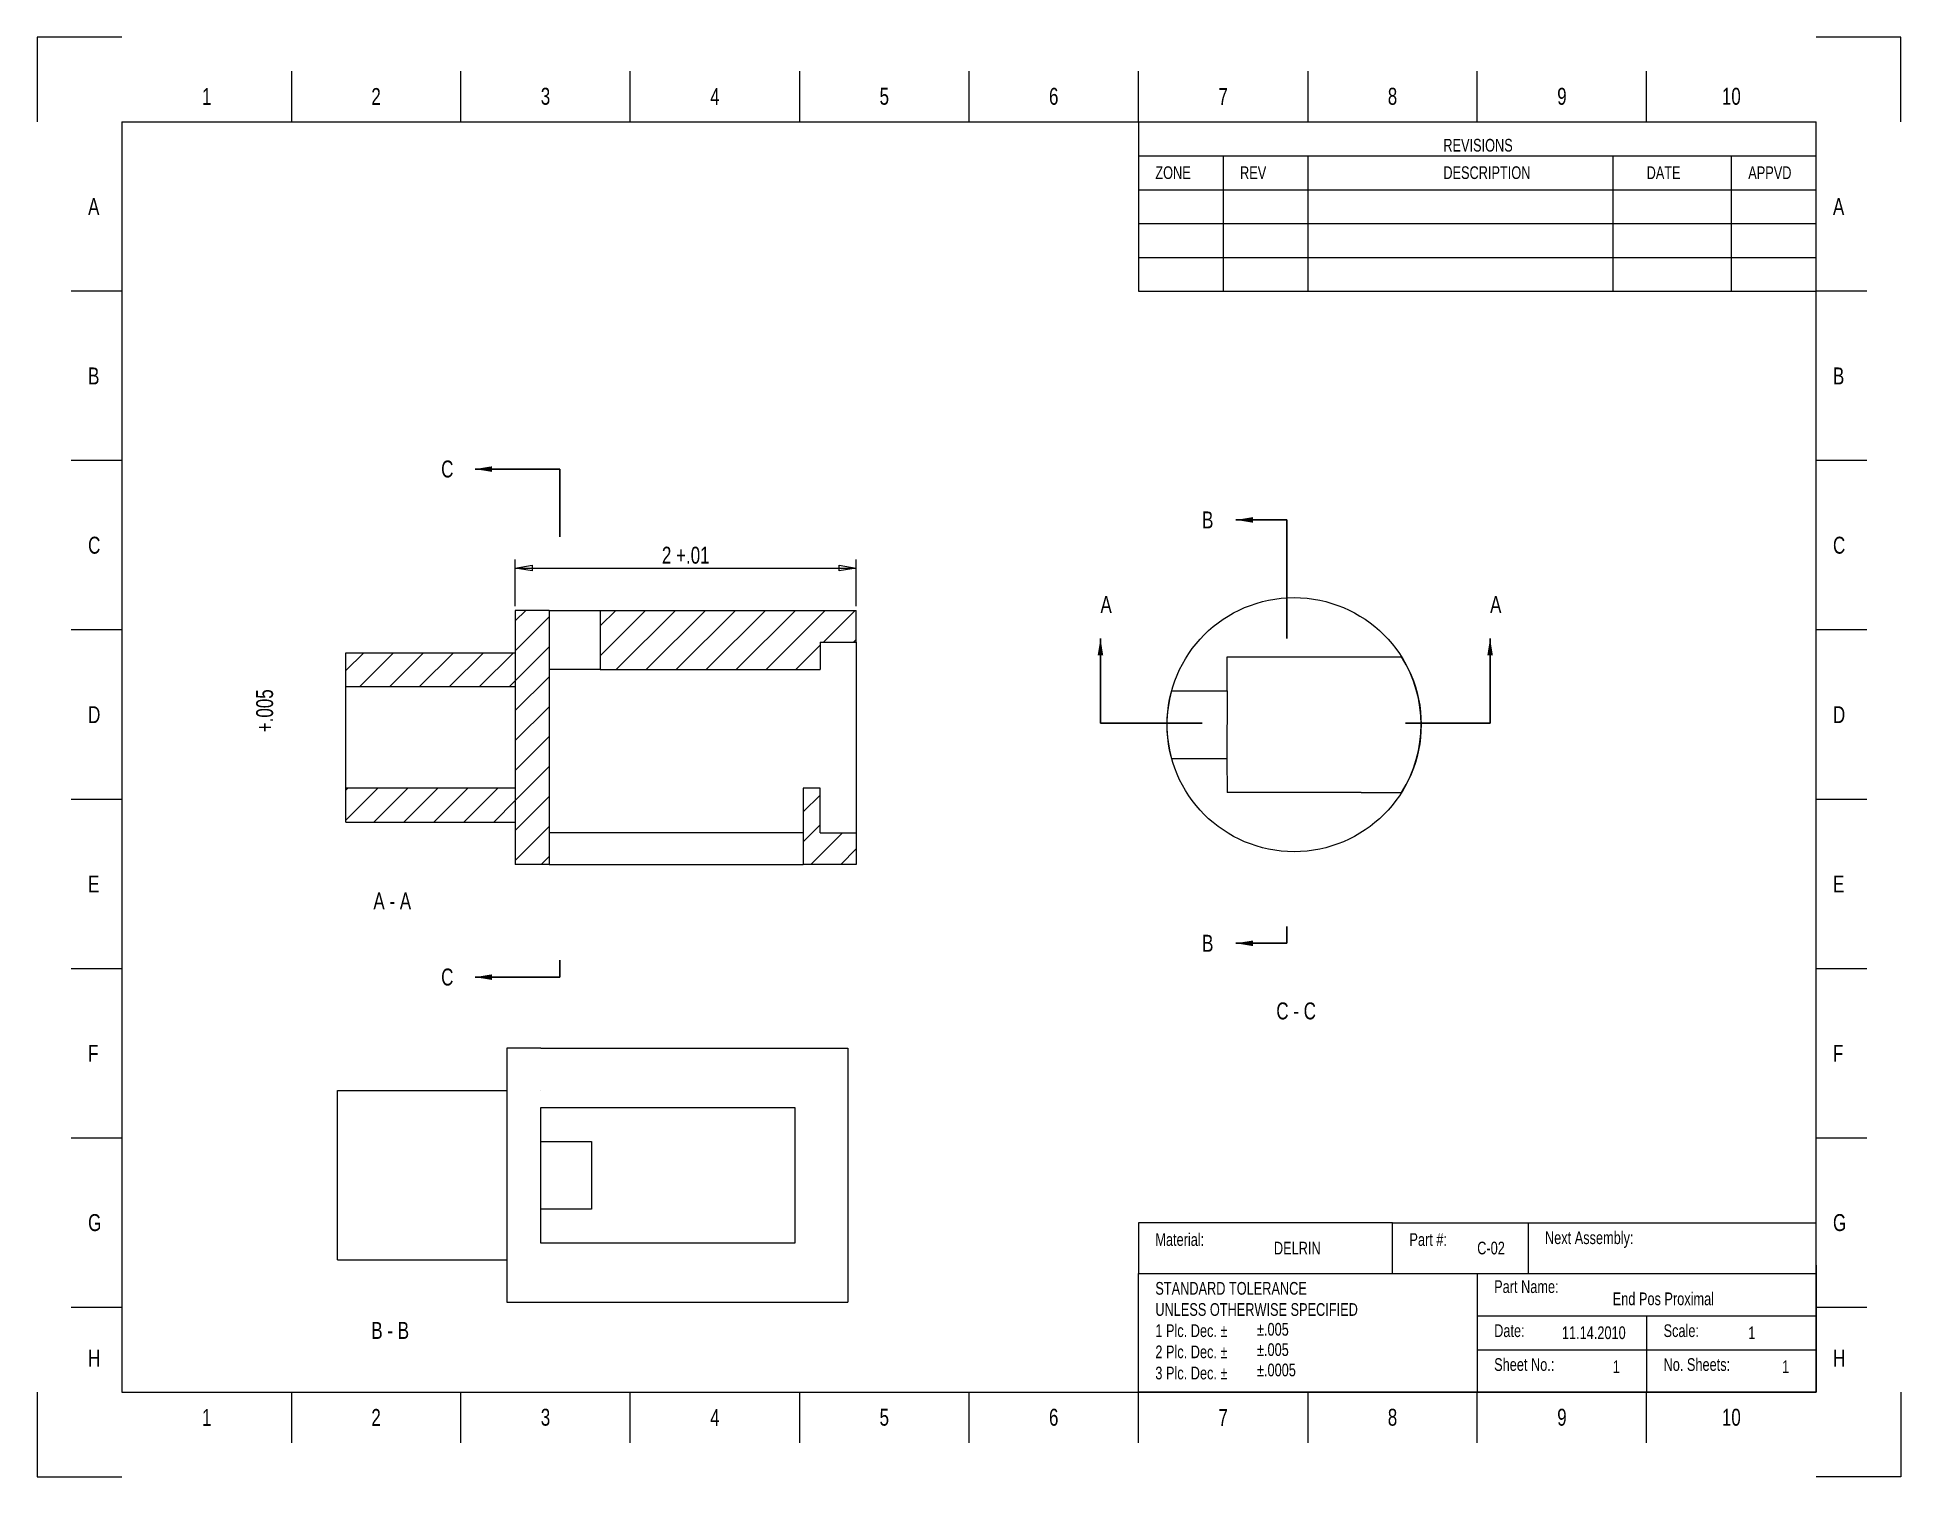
# Model space of a CAD drawing. Header units: inches. Extents: x -5.2 to 5.8, y -4.2 to 4.2.
import ezdxf

# ---------------------------------------------------------------- set-up
doc = ezdxf.new("R2010")
doc.units = ezdxf.units.IN
doc.linetypes.add('DASHED', pattern=[19.05, 12.7, -6.35])
doc.layers.get('0').update_dxf_attribs({"linetype": 'CONTINUOUS', "lineweight": 0})
doc.layers.add('Sectioning Lines', color=7, linetype='CONTINUOUS', lineweight=0)
doc.styles.get("Standard").update_dxf_attribs({"font": 'txt', "width": 0.75})
doc.dimstyles.get("Standard").update_dxf_attribs({"dimtxt": 0.1, "dimasz": 0.1, "dimexe": 0.05, "dimexo": 0.025, "dimgap": 0.025, "dimtad": 1, "dimtxsty": 'Standard', "dimcen": 2.5, "dimadec": 0, "dimazin": 0, "dimtfac": 1, "dimtmove": 0, "dimatfit": 3, "dimfxl": 1, "dimarcsym": 0})
pattern_1 = [(45, (0, 0), (-0.0883883, 0.0883883), [])]

# ---------------------------------------------------------------- blocks, each defined once
blk = doc.blocks.new('letter_border-1')
for p, q in [((0.5, 8.5), (0, 8.5)), ((0, 8.5), (0, 8)), ((11, 8.5), (10.5, 8.5)), ((11, 8), (11, 8.5)), ((0, 0.5), (0, 0)), ((11, 0.5), (11, 0)), ((0, 0), (0.5, 0)), ((11, 0), (10.5, 0))]:
    blk.add_line(p, q)
at = {"color": 0, "linetype": 'CONTINUOUS', "lineweight": -2}
for p, q in [((1.5, 8.3), (1.5, 8)), ((2.5, 8), (2.5, 8.3)), ((3.5, 8), (3.5, 8.3)), ((4.5, 8.3), (4.5, 8)), ((5.5, 8), (5.5, 8.3)), ((6.5, 8), (6.5, 8.3)), ((7.5, 8.3), (7.5, 8)), ((8.5, 8), (8.5, 8.3)), ((9.5, 8), (9.5, 8.3)), ((0.5, 8), (10.5, 8)), ((0.5, 8), (0.5, 0.5)), ((6.5, 8), (6.5, 7.7)), ((10.5, 0.5), (10.5, 8)), ((6.5, 7.8), (10.5, 7.8)), ((6.5, 7.7), (6.5, 7)), ((7, 7.8), (7, 7)), ((7.5, 7.8), (7.5, 7)), ((9.3, 7.8), (9.3, 7)), ((10, 7.8), (10, 7)), ((6.5, 7.6), (10.5, 7.6)), ((6.5, 7.4), (10.5, 7.4)), ((6.5, 7.2), (10.5, 7.2)), ((0.5, 7), (0.2, 7)), ((6.5, 7), (10.5, 7)), ((10.8, 7), (10.5, 7)), ((0.5, 6), (0.2, 6)), ((10.8, 6), (10.5, 6)), ((0.5, 5), (0.2, 5)), ((10.8, 5), (10.5, 5)), ((0.5, 4), (0.2, 4)), ((10.8, 4), (10.5, 4)), ((0.5, 3), (0.2, 3)), ((10.8, 3), (10.5, 3)), ((0.5, 2), (0.2, 2)), ((10.8, 2), (10.5, 2)), ((8, 1.5), (6.5, 1.5)), ((6.5, 1.5), (6.5, 1.2)), ((8, 1.2), (8, 1.5)), ((8, 1.5), (8.8, 1.5)), ((8.8, 1.5), (10.5, 1.5)), ((8.8, 1.5), (8.8, 1.2)), ((10.5, 1.25), (10.5, 0.5)), ((6.5, 0.5), (6.5, 1.2)), ((6.5, 1.2), (8.5, 1.2)), ((8.5, 1.2), (8.5, 0.5)), ((8.5, 1.2), (10.5, 1.2)), ((0.5, 1), (0.2, 1)), ((10.8, 1), (10.5, 1)), ((8.5, 0.95), (10.5, 0.95)), ((9.5, 0.95), (9.5, 0.5)), ((8.5, 0.75), (10.5, 0.75)), ((0.5, 0.5), (10.5, 0.5)), ((1.5, 0.5), (1.5, 0.2)), ((2.5, 0.2), (2.5, 0.5)), ((3.5, 0.2), (3.5, 0.5)), ((4.5, 0.5), (4.5, 0.2)), ((5.5, 0.2), (5.5, 0.5)), ((6.5, 0.2), (6.5, 0.5)), ((8.5, 0.5), (6.5, 0.5)), ((7.5, 0.5), (7.5, 0.2)), ((8.5, 0.2), (8.5, 0.5)), ((10.5, 0.5), (8.5, 0.5)), ((9.5, 0.2), (9.5, 0.5))]:
    blk.add_line(p, q, dxfattribs=at)
for s, insert, char_height, width, attachment_point in [('1', (1, 8.1), 0.1, 100, 8), ('2', (2, 8.1), 0.1, 100, 8), ('3', (3, 8.1), 0.1, 100, 8), ('4', (4, 8.1), 0.1, 100, 8), ('5', (5, 8.1), 0.1, 100, 8), ('6', (6, 8.1), 0.1, 100, 8), ('7', (7, 8.1), 0.1, 100, 8), ('8', (8, 8.1), 0.1, 100, 8), ('9', (9, 8.1), 0.1, 100, 8), ('10', (10, 8.1), 0.1, 100, 8), ('REVISIONS', (8.3, 7.9), 0.075, 100, 1), ('ZONE', (6.6, 7.7), 0.075, 100, 4), ('REV', (7.1, 7.7), 0.075, 100, 4), ('DESCRIPTION', (8.3, 7.7), 0.075, 100, 4), ('DATE', (9.5, 7.7), 0.075, 100, 4), ('APPVD', (10.1, 7.7), 0.075, 100, 4), ('A', (0.3, 7.5), 0.1, 100, 4), ('A', (10.6, 7.5), 0.1, 100, 4), ('B', (0.3, 6.5), 0.1, 100, 4), ('B', (10.6, 6.5), 0.1, 100, 4), ('C', (0.3, 5.5), 0.1, 100, 4), ('C', (10.6, 5.5), 0.1, 100, 4), ('D', (0.3, 4.5), 0.1, 100, 4), ('D', (10.6, 4.5), 0.1, 100, 4), ('E', (0.3, 3.5), 0.1, 100, 4), ('E', (10.6, 3.5), 0.1, 100, 4), ('F', (0.3, 2.5), 0.1, 100, 4), ('F', (10.6, 2.5), 0.1, 100, 4), ('G', (0.3, 1.5), 0.1, 100, 4), ('G', (10.6, 1.5), 0.1, 100, 4), ('Material:', (6.6, 1.4), 0.075, 100, 4), ('Part\\~#:', (8.1, 1.4), 0.075, 100, 4), ('Next\\~Assembly:', (8.9, 1.4), 0.075, 100, 4), ('STANDARD\\~TOLERANCE\\PUNLESS\\~OTHERWISE\\~SPECIFIED\\P1\\~Plc.\\~Dec.\\~%%p\\~\\P2\\~Plc.\\~Dec.\\~%%p\\~\\P3\\~Plc.\\~Dec.\\~%%p', (6.6, 1.15), 0.075, 50, 1), ('Part\\~Name:', (8.6, 1.16), 0.075, 50, 1), ('Date:', (8.6, 0.9), 0.075, 50, 1), ('Scale:', (9.6, 0.9), 0.075, 50, 1), ('H', (0.3, 0.7), 0.1, 100, 4), ('Sheet\\~No.:', (8.6, 0.7), 0.075, 50, 1), ('No.\\~Sheets:', (9.6, 0.7), 0.075, 50, 1), ('H', (10.6, 0.7), 0.1, 100, 4), ('1', (1, 0.3), 0.1, 100, 8), ('2', (2, 0.3), 0.1, 100, 8), ('3', (3, 0.3), 0.1, 100, 8), ('4', (4, 0.3), 0.1, 100, 8), ('5', (5, 0.3), 0.1, 100, 8), ('6', (6, 0.3), 0.1, 100, 8), ('7', (7, 0.3), 0.1, 100, 8), ('8', (8, 0.3), 0.1, 100, 8), ('9', (9, 0.3), 0.1, 100, 8), ('10', (10, 0.3), 0.1, 100, 8)]:
    blk.add_mtext(s, dxfattribs=dict(at, insert=insert, char_height=char_height, width=width, attachment_point=attachment_point))

msp = doc.modelspace()

# ---------------------------------------------------------------- hatches: boundary and pattern name
at = {"lineweight": 18}
h = msp.add_hatch(dxfattribs=at)
h.set_pattern_fill('ANSI31', color=256, scale=0.05, style=0)
h.set_pattern_definition(pattern_1)
h.paths.add_polyline_path([(-2.378, 0.866), (-2.378, -0.634), (-2.178, -0.634), (-2.178, -0.447), (-2.178, 0.866)])
h = msp.add_hatch(dxfattribs=at)
h.set_pattern_fill('ansi31', color=256, scale=0.05, style=0)
h.set_pattern_definition(pattern_1)
h.paths.add_polyline_path([(-0.366, 0.678), (-0.366, 0.866), (-1.878, 0.866), (-1.878, 0.516), (-0.578, 0.516), (-0.578, 0.678)])
h = msp.add_hatch(dxfattribs=at)
h.set_pattern_fill('ansi31', scale=0.05, style=0)
h.set_pattern_definition(pattern_1)
edge = h.paths.add_edge_path()
edge.add_line((-3.378, 0.616), (-2.378, 0.616))
edge.add_line((-2.378, 0.616), (-2.378, 0.416))
edge.add_line((-2.378, 0.416), (-3.378, 0.416))
edge.add_line((-3.378, 0.416), (-3.378, 0.616))
edge.add_line((-3.378, -0.384), (-2.378, -0.384))
edge.add_line((-2.378, -0.384), (-2.378, -0.184))
edge.add_line((-2.378, -0.184), (-3.378, -0.184))
edge.add_line((-3.378, -0.184), (-3.378, -0.384))
h = msp.add_hatch(dxfattribs=at)
h.set_pattern_fill('ANSI31', color=256, scale=0.05, style=0)
h.set_pattern_definition(pattern_1)
edge = h.paths.add_edge_path()
edge.add_line((-0.578, -0.447), (-0.366, -0.447))
edge.add_line((-0.366, -0.447), (-0.366, -0.634))
edge.add_line((-0.366, -0.634), (-0.678, -0.634))
edge.add_line((-0.678, -0.634), (-0.678, -0.447))
edge.add_line((-0.678, -0.447), (-0.678, -0.184))
edge.add_line((-0.678, -0.184), (-0.578, -0.184))
edge.add_line((-0.578, -0.184), (-0.578, -0.447))

# ---------------------------------------------------------------- linework, layer by layer
for p, q in [((-2.378, 0.891), (-2.378, 1.166)), ((-2.378, 1.116), (-2.278, 1.132)), ((-2.378, 1.116), (-0.366, 1.116)), ((-2.278, 1.099), (-2.378, 1.116)), ((-2.278, 1.132), (-2.278, 1.099)), ((-0.466, 1.099), (-0.466, 1.132)), ((-0.466, 1.132), (-0.366, 1.116)), ((-0.366, 1.116), (-0.466, 1.099)), ((-0.366, 0.891), (-0.366, 1.166)), ((-2.178, 0.866), (-2.178, -0.447)), ((-0.578, 0.678), (-0.578, 0.516)), ((-0.366, 0.678), (-0.366, -0.447)), ((1.824, 0.391), (1.824, 0.591)), ((1.824, 0.591), (2.614, 0.591)), ((2.614, 0.591), (2.853, 0.591)), ((1.496, 0.391), (1.824, 0.391)), ((1.824, 0.391), (1.822, -0.009)), ((1.496, -0.009), (1.822, -0.009)), ((1.822, -0.009), (1.824, -0.209)), ((-0.578, -0.184), (-0.678, -0.184)), ((-0.678, -0.184), (-0.678, -0.447)), ((-0.578, -0.447), (-0.578, -0.184)), ((2.614, -0.209), (1.824, -0.209)), ((2.614, -0.209), (2.853, -0.209)), ((-2.178, -0.447), (-2.178, -0.634)), ((-0.678, -0.447), (-0.678, -0.634)), ((-2.178, -0.634), (-2.378, -0.634)), ((-0.366, -0.634), (-0.678, -0.634)), ((-0.416, -1.72), (-0.416, -1.97)), ((-2.228, -1.97), (-2.228, -1.97)), ((-0.416, -1.97), (-0.416, -2.97)), ((-2.228, -2.07), (-0.728, -2.07)), ((-2.228, -2.27), (-2.228, -2.07)), ((-0.728, -2.07), (-0.728, -2.87)), ((-2.228, -2.27), (-1.928, -2.27)), ((-2.228, -2.67), (-2.228, -2.27)), ((-1.928, -2.27), (-1.928, -2.67)), ((-1.928, -2.67), (-2.228, -2.67)), ((-2.228, -2.87), (-2.228, -2.67)), ((-0.728, -2.87), (-2.228, -2.87)), ((-0.416, -2.97), (-0.416, -3.22)), ((-2.228, -3.22), (-0.416, -3.22))]:
    msp.add_line(p, q, dxfattribs=at)
at = {"color": 7, "lineweight": 18}
for p, q in [((-2.378, 0.866), (-2.378, -0.634)), ((-2.178, 0.866), (-2.378, 0.866)), ((-2.178, 0.866), (-1.878, 0.866)), ((-1.878, 0.866), (-0.366, 0.866)), ((-1.878, 0.866), (-1.878, 0.516)), ((-0.366, 0.678), (-0.366, 0.866)), ((-0.578, 0.678), (-0.366, 0.678)), ((-3.378, 0.616), (-2.378, 0.616)), ((-3.378, 0.416), (-3.378, 0.616)), ((-1.878, 0.516), (-0.578, 0.516)), ((-3.378, -0.184), (-3.378, 0.416)), ((-3.378, 0.416), (-2.378, 0.416)), ((-2.378, -0.184), (-3.378, -0.184)), ((-3.378, -0.384), (-3.378, -0.184)), ((-3.378, -0.384), (-2.378, -0.384)), ((-0.678, -0.447), (-2.178, -0.447)), ((-0.578, -0.447), (-0.366, -0.447)), ((-0.366, -0.447), (-0.366, -0.634)), ((-2.178, -0.634), (-0.678, -0.634)), ((-2.428, -1.72), (-2.428, -3.22)), ((-2.228, -1.72), (-2.428, -1.72)), ((-2.228, -1.72), (-1.928, -1.72)), ((-1.928, -1.72), (-0.416, -1.72)), ((-3.428, -1.97), (-2.428, -1.97)), ((-3.428, -2.17), (-3.428, -1.97)), ((-3.428, -2.77), (-3.428, -2.17)), ((-3.428, -2.97), (-3.428, -2.77)), ((-3.428, -2.97), (-2.428, -2.97)), ((-2.428, -3.22), (-2.228, -3.22))]:
    msp.add_line(p, q, dxfattribs=at)
at = {"color": 7, "linetype": 'CONTINUOUS', "lineweight": 18}
msp.add_line((-1.878, 0.516), (-2.178, 0.516), dxfattribs=at)
at = {"lineweight": 18}
msp.add_circle((2.219, 0.191), 0.75, dxfattribs=at)
for centre, radius, start, end in [((2.219, 0.191), 0.75, 327.7735, 32.2501), ((2.196, 0.191), 0.728, 164.0546, 195.9454)]:
    msp.add_arc(centre, radius, start, end, dxfattribs=at)

# ---------------------------------------------------------------- block references
msp.add_blockref('letter_border-1', (-5.2, -4.25), dxfattribs=at)

# ---------------------------------------------------------------- texts
for s, insert, char_height, width, attachment_point in [('2\\~+.01', (-1.372, 1.191), 0.1, 30, 5), ('C\\~-\\~C', (2.114, -1.5), 0.1, 100, 4), ('DELRIN', (2.1, -2.9), 0.075, 100, 4), ('C-02', (3.3, -2.9), 0.075, 100, 4), ('End\\~Pos\\~Proximal', (4.1, -3.2), 0.075, 100, 4), ('%%p.005', (2, -3.38), 0.075, 100, 4), ('11.14.2010', (3.8, -3.4), 0.075, 100, 4), ('1', (4.9, -3.4), 0.075, 100, 4), ('%%p.005', (2, -3.5), 0.075, 100, 4), ('%%p.0005', (2, -3.62), 0.075, 100, 4), ('1', (4.1, -3.6), 0.075, 100, 4), ('1', (5.1, -3.6), 0.075, 100, 4)]:
    msp.add_mtext(s, dxfattribs=dict(at, insert=insert, char_height=char_height, width=width, attachment_point=attachment_point))
at = {"lineweight": 18, "insert": (-3.908, 0.146), "char_height": 0.1, "width": 100, "attachment_point": 1, "rotation": 90}
msp.add_mtext('+.005', dxfattribs=at)
at = {"layer": 'Sectioning Lines', "lineweight": 25, "char_height": 0.1, "width": 100, "attachment_point": 4}
for s, insert in [('C', (-2.816, 1.7)), ('B', (1.676, 1.4)), ('A', (1.076, 0.9)), ('A', (3.376, 0.9)), ('A\\~-\\~A', (-3.216, -0.85)), ('B', (1.676, -1.1)), ('C', (-2.816, -1.3)), ('B\\~-\\~B', (-3.228, -3.386))]:
    msp.add_mtext(s, dxfattribs=dict(at, insert=insert))

# ---------------------------------------------------------------- leaders
at = {"layer": 'Sectioning Lines', "linetype": 'DASHED', "lineweight": 25}
for points in [[(-2.616, 1.7), (-2.116, 1.7), (-2.116, 1.3)], [(1.876, 1.4), (2.176, 1.4), (2.176, 0.7)], [(1.076, 0.7), (1.076, 0.2), (1.676, 0.2)], [(3.376, 0.7), (3.376, 0.2), (2.876, 0.2)], [(1.876, -1.1), (2.176, -1.1), (2.176, -1)], [(-2.616, -1.3), (-2.116, -1.3), (-2.116, -1.2)]]:
    msp.add_leader(points, dimstyle='Standard', dxfattribs=at)

doc.saveas('drawing.dxf')
